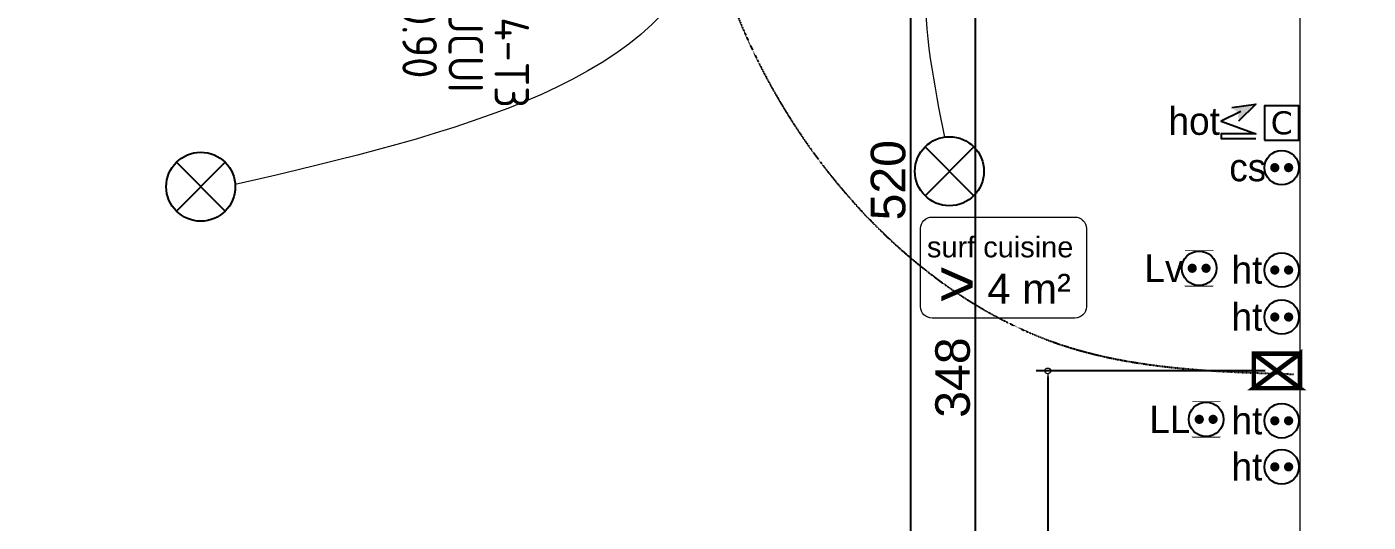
# Model space of a CAD drawing. Header units: millimetres. Extents: x 449410 to 506007, y -379864 to -318775.
# Drawn here: x 462228 to 468054, y -348312 to -346158 of the extents above; entities that cross this region are included whole.
import ezdxf

# ---------------------------------------------------------------- set-up
doc = ezdxf.new("R2010")
doc.units = ezdxf.units.MM
doc.set_wipeout_variables(frame=1)
doc.linetypes.add('prlm_ef', pattern=[0.165, 0.1, -0.065])
doc.linetypes.add('prlm_gaz', pattern=[36, 24, -3, 0, -3, 0, -3, 0, -3])
doc.layers.add('_GAZELEC-BOITE INCORPO', color=36, linetype='Continuous', lineweight=18)
for name, color, linetype in [('prlm-EAU-EF', 161, 'Continuous'), ('prlm-ELEC-CFO', 201, 'Continuous'), ('prlm-GAZ', 20, 'Continuous')]:
    doc.layers.add(name, color=color, linetype=linetype)
doc.layers.add('prlm-xpoly', color=7, linetype='Continuous', plot=False)
doc.styles.add('Arial', font='arial.ttf')
doc.styles.add('prlm-elec-cfo', font='comic.ttf', dxfattribs={"height": 12})
doc.styles.add('prlm-sejc', font='arial.ttf', dxfattribs={"height": 20})
doc.styles.add('prlm-xpoly', font='isocp.shx', dxfattribs={"height": 15})
doc.styles.get("Standard").update_dxf_attribs({"font": 'arial.ttf'})
doc.dimstyles.new('200', dxfattribs={"dimtxt": 150, "dimasz": 25, "dimexe": 50, "dimexo": 50, "dimgap": 20, "dimtad": 1, "dimdec": 0, "dimlfac": 0.1, "dimdsep": 46, "dimtxsty": 'Arial', "dimblk1": 'DOTBLANK', "dimblk2": 'DOTBLANK', "dimsah": 1, "dimcen": 25, "dimclrd": 5, "dimclre": 5, "dimadec": 0, "dimazin": 0, "dimtfac": 1, "dimtdec": 0, "dimtmove": 0, "dimatfit": 3, "dimldrblk": 'DOTBLANK', "dimfxl": 50, "dimtolj": 1, "dimtzin": 0, "dimarcsym": 0})

# ---------------------------------------------------------------- blocks, each defined once
blk = doc.blocks.new('xi.LLrob')
at = {"layer": 'prlm-EAU-EF', "color": 0}
blk.add_lwpolyline([(-6, 7.5), (6, 7.5), (-6, -7.5), (6, -7.5)], close=True, dxfattribs=at)
blk = doc.blocks.new('xi.LL')
at = {"color": 0, "lineweight": 5}
blk.add_wipeout([(-7.5, -7.5), (7.5, -7.5), (7.5, 7.5), (-7.5, 7.5)], dxfattribs=at).dxf.layer = 'prlm-ELEC-CFO'
at = {"layer": 'prlm-ELEC-CFO', "color": 0, "linetype": 'ByBlock', "lineweight": 5, "const_width": 2}
for points in [[(-4, 0, 1), (-2, 0, 1)], [(2, 0, 1), (4, 0, 1)]]:
    blk.add_lwpolyline(points, format="xyb", close=True, dxfattribs=at)
at = {"layer": 'prlm-ELEC-CFO', "color": 0, "linetype": 'ByBlock', "lineweight": -2}
blk.add_circle((0, 0), 7.5, dxfattribs=at)
blk = doc.blocks.new('xi.HOT')
at = {"layer": 'prlm-ELEC-CFO', "lineweight": 5}
blk.add_hatch(color=0, dxfattribs=at).paths.add_polyline_path([(-3, 6), (-0.1, 3.7), (0, 0), (7.5, 7.5)])
at = {"layer": 'prlm-ELEC-CFO', "color": 0}
for points in [[(-3, 6), (7.5, 7.5), (0, 0)], [(0.95, 4.23), (-7.5, 0), (7.5, -5.5), (-7.5, -5.5), (-7.5, -7.5), (7.5, -7.5)]]:
    blk.add_lwpolyline(points, dxfattribs=at)
blk = doc.blocks.new('xi.PCS')
at = {"color": 0, "lineweight": 5}
blk.add_wipeout([(-7.5, -7.5), (7.5, -7.5), (7.5, 7.5), (-7.5, 7.5)], dxfattribs=at).dxf.layer = 'prlm-ELEC-CFO'
at = {"layer": 'prlm-ELEC-CFO', "color": 0, "linetype": 'ByBlock', "lineweight": 5, "const_width": 2}
for points in [[(-4, 0, 1), (-2, 0, 1)], [(2, 0, 1), (4, 0, 1)]]:
    blk.add_lwpolyline(points, format="xyb", close=True, dxfattribs=at)
at = {"layer": 'prlm-ELEC-CFO', "color": 0, "linetype": 'ByBlock', "lineweight": -2}
blk.add_circle((0, 0), 7.5, dxfattribs=at)
blk = doc.blocks.new('xi.SF32')
at = {"layer": 'prlm-ELEC-CFO', "color": 0, "flags": 128}
blk.add_lwpolyline([(-7.5, -7.5), (7.5, -7.5), (7.5, 7.5), (-7.5, 7.5)], close=True, dxfattribs=at)
at = {"layer": 'prlm-ELEC-CFO', "color": 0, "linetype": 'ByBlock', "insert": (0, 0), "char_height": 10, "width": 11.36, "attachment_point": 5}
blk.add_mtext('{\\fVerdana|b0|i0|c0|p34;C}', dxfattribs=at)
blk = doc.blocks.new('xi.LVrob')
at = {"layer": 'prlm-EAU-EF', "color": 0}
blk.add_lwpolyline([(-6, 7.5), (6, 7.5), (-6, -7.5), (6, -7.5)], close=True, dxfattribs=at)
blk = doc.blocks.new('xi.LV')
at = {"color": 0, "lineweight": 5}
blk.add_wipeout([(-7.5, -7.5), (7.5, -7.5), (7.5, 7.5), (-7.5, 7.5)], dxfattribs=at).dxf.layer = 'prlm-ELEC-CFO'
at = {"layer": 'prlm-ELEC-CFO', "color": 0, "linetype": 'ByBlock', "lineweight": 5, "const_width": 2}
for points in [[(-4, 0, 1), (-2, 0, 1)], [(2, 0, 1), (4, 0, 1)]]:
    blk.add_lwpolyline(points, format="xyb", close=True, dxfattribs=at)
at = {"layer": 'prlm-ELEC-CFO', "color": 0, "linetype": 'ByBlock', "lineweight": -2}
blk.add_circle((0, 0), 7.5, dxfattribs=at)
blk = doc.blocks.new('xi.PCHT')
at = {"color": 0, "lineweight": 5}
blk.add_wipeout([(-7.5, -7.5), (7.5, -7.5), (7.5, 7.5), (-7.5, 7.5)], dxfattribs=at).dxf.layer = 'prlm-ELEC-CFO'
at = {"layer": 'prlm-ELEC-CFO', "color": 0, "linetype": 'ByBlock', "lineweight": 5, "const_width": 2}
for points in [[(-4, 0, 1), (-2, 0, 1)], [(2, 0, 1), (4, 0, 1)]]:
    blk.add_lwpolyline(points, format="xyb", close=True, dxfattribs=at)
at = {"layer": 'prlm-ELEC-CFO', "color": 0, "linetype": 'ByBlock', "lineweight": -2}
blk.add_circle((0, 0), 7.5, dxfattribs=at)
blk = doc.blocks.new('xi.PTCE')
at = {"layer": 'prlm-ELEC-CFO', "color": 0}
for points in [[(-10.61, 10.61), (10.61, -10.61)], [(10.61, 10.61), (-10.61, -10.61)]]:
    blk.add_lwpolyline(points, dxfattribs=at)
at = {"layer": 'prlm-ELEC-CFO', "color": 0, "linetype": 'ByBlock'}
blk.add_circle((0, 0), 15, dxfattribs=at)
blk = doc.blocks.new('xi.4m²')
at = {"color": 0}
blk.add_wipeout([(-34.54, 20.54), (34.54, 20.54), (34.54, -20.54), (-34.54, -20.54)], dxfattribs=at).dxf.layer = 'prlm-ELEC-CFO'
at = {"layer": 'prlm-ELEC-CFO', "color": 0, "lineweight": 13}
blk.add_lwpolyline([(-31, 22), (31, 22, -0.414214), (36, 17), (36, -17, -0.414214), (31, -22), (-31, -22, -0.414214), (-36, -17), (-36, 17, -0.414214)], format="xyb", close=True, dxfattribs=at)
at = {"layer": 'prlm-ELEC-CFO', "color": 0, "attachment_point": 6, "line_spacing_factor": 0.8, "style": 'prlm-sejc'}
for s, insert, char_height in [('surf cuisine', (30.36, 8.9), 9), ('4 m²', (29.31, -9.19), 13)]:
    blk.add_mtext(s, dxfattribs=dict(at, insert=insert, char_height=char_height))
at = {"layer": 'prlm-ELEC-CFO', "color": 0, "style": 'prlm-sejc', "flags": 8}
blk.add_attdef('?', (-28.3, -16.79), '', height=20, dxfattribs=at)
blk = doc.blocks.new('_DOTBLANK')
at = {"color": 0, "linetype": 'ByBlock'}
blk.add_line((-0.5, 0), (-1, 0), dxfattribs=at)
blk.add_circle((0, 0), 0.5, dxfattribs=at)
blk = doc.blocks.new('*D140')
at = {"layer": '_GAZELEC-BOITE INCORPO', "color": 5, "lineweight": -2, "transparency": 16777216}
for p, q in [((467607.5, -347654.4), (466612.2, -347654.4)), ((466662.2, -347679.4), (466662.2, -349400.8)), ((467607.5, -349425.8), (466612.2, -349425.8))]:
    blk.add_line(p, q, dxfattribs=at)
at = {"layer": '_GAZELEC-BOITE INCORPO', "color": 5, "lineweight": -2, "transparency": 16777216, "xscale": 25, "yscale": 25, "zscale": 25}
for p, rotation in [((466662.2, -347654.4), 90), ((466662.2, -349425.8), 270)]:
    blk.add_blockref('_DOTBLANK', p, dxfattribs=dict(at, rotation=rotation))
at = {"layer": '_GAZELEC-BOITE INCORPO', "color": 0, "transparency": 16777216, "insert": (466566.9, -348540.1), "char_height": 150, "attachment_point": 5, "rotation": 90, "style": 'Arial'}
blk.add_mtext('\\A1;177', dxfattribs=at)
blk = doc.blocks.new('*D141')
at = {"layer": '_GAZELEC-BOITE INCORPO', "color": 5, "lineweight": -2, "transparency": 16777216}
for p, q in [((467607.4, -345941.8), (466296.7, -345941.8)), ((466346.7, -345966.8), (466346.7, -349400.1)), ((467607.4, -349425.1), (466296.7, -349425.1))]:
    blk.add_line(p, q, dxfattribs=at)
at = {"layer": '_GAZELEC-BOITE INCORPO', "color": 5, "lineweight": -2, "transparency": 16777216, "xscale": 25, "yscale": 25, "zscale": 25}
for p, rotation in [((466346.7, -345941.8), 90), ((466346.7, -349425.1), 270)]:
    blk.add_blockref('_DOTBLANK', p, dxfattribs=dict(at, rotation=rotation))
at = {"layer": '_GAZELEC-BOITE INCORPO', "color": 0, "transparency": 16777216, "insert": (466250, -347683.4), "char_height": 150, "attachment_point": 5, "rotation": 90, "style": 'Arial'}
blk.add_mtext('\\A1;348', dxfattribs=at)
blk = doc.blocks.new('*D142')
at = {"layer": '_GAZELEC-BOITE INCORPO', "color": 5, "lineweight": -2, "transparency": 16777216}
for p, q in [((466972.1, -344224.3), (466016.4, -344224.3)), ((466066.4, -344249.3), (466066.4, -349400.9)), ((466972.1, -349425.9), (466016.4, -349425.9))]:
    blk.add_line(p, q, dxfattribs=at)
at = {"layer": '_GAZELEC-BOITE INCORPO', "color": 5, "lineweight": -2, "transparency": 16777216, "xscale": 25, "yscale": 25, "zscale": 25}
for p, rotation in [((466066.4, -344224.3), 90), ((466066.4, -349425.9), 270)]:
    blk.add_blockref('_DOTBLANK', p, dxfattribs=dict(at, rotation=rotation))
at = {"layer": '_GAZELEC-BOITE INCORPO', "color": 0, "transparency": 16777216, "insert": (465969.9, -346825.1), "char_height": 150, "attachment_point": 5, "rotation": 90, "style": 'Arial'}
blk.add_mtext('\\A1;520', dxfattribs=at)

msp = doc.modelspace()

# ---------------------------------------------------------------- linework, layer by layer
at = {"layer": '_GAZELEC-BOITE INCORPO', "const_width": 20}
msp.add_lwpolyline([(467757.523, -347629.385), (467757.519, -347579.385), (467557.526, -347579.401), (467557.531, -347729.401), (467757.531, -347729.385), (467757.519, -347579.385), (467557.531, -347729.401), (467757.531, -347729.379), (467557.526, -347579.401)], dxfattribs=at)
at = {"layer": 'prlm-ELEC-CFO', "lineweight": 13}
for points in [[(465206.461, -344943.832), (465206.461, -345711.219), (463133.548, -346844.38)], [(466419.035, -344942.496), (466130.852, -345955.518), (466213.92, -346637.718)]]:
    msp.add_spline(points, degree=3, dxfattribs=at)
at = {"layer": 'prlm-xpoly', "lineweight": 0}
msp.add_lwpolyline([(467154.54, -344788.832), (460980.738, -344788.831), (460982.801, -349425.261), (467145.476, -349425.125), (467145.476, -348939.402), (467758.626, -348939.402), (467758.626, -345163.831), (467154.529, -345163.831)], close=True, dxfattribs=at)

# ---------------------------------------------------------------- block references
at = {"layer": 'prlm-EAU-EF', "xscale": 10, "yscale": 10, "zscale": 10}
for name, p in [('xi.LVrob', (467320.015, -347207.959)), ('xi.LLrob', (467350.608, -347864.961))]:
    msp.add_blockref(name, p, dxfattribs=at)
at = {"layer": 'prlm-ELEC-CFO', "xscale": 10, "yscale": 10, "zscale": 10}
for name, p in [('xi.SF32', (467678.626, -346576.317)), ('xi.PTCE', (466235.441, -346786.166)), ('xi.PTCE', (462983.815, -346853.315))]:
    msp.add_blockref(name, p, dxfattribs=at)

# ---------------------------------------------------------------- texts
at = {"layer": 'prlm-xpoly', "lineweight": 20, "insert": (464134.367, -346173.196), "char_height": 150, "attachment_point": 5, "rotation": 269.9999933, "line_spacing_factor": 0.8, "style": 'prlm-xpoly'}
msp.add_mtext('C204-T3\\PSEJCUI\\P30.90', dxfattribs=at)

# ---------------------------------------------------------------- next in the draw order: block references
at = {"layer": 'prlm-ELEC-CFO', "xscale": 10, "yscale": 10, "zscale": 10}
msp.add_blockref('xi.4m²', (466470.063, -347205.137), dxfattribs=at).add_auto_attribs({'?': '>'})

# ---------------------------------------------------------------- next in the draw order: texts
at = {"layer": 'prlm-EAU-EF', "lineweight": 20, "char_height": 120, "attachment_point": 5, "line_spacing_factor": 0.8, "style": 'prlm-elec-cfo', "bg_fill": 3, "box_fill_scale": 1.1, "bg_fill_color": 256, "bg_fill_transparency": 0}
for s, insert in [('Lv', (467167.188, -347207.959)), ('LL', (467193.144, -347864.961))]:
    msp.add_mtext(s, dxfattribs=dict(at, insert=insert))
at = {"layer": 'prlm-ELEC-CFO', "lineweight": 20, "char_height": 120, "attachment_point": 5, "line_spacing_factor": 0.8, "style": 'prlm-elec-cfo', "bg_fill": 3, "box_fill_scale": 1.1, "bg_fill_color": 256, "bg_fill_transparency": 0}
for s, insert in [('hot', (467298.602, -346568.706)), ('cs', (467531.178, -346770.376)), ('ht', (467527.865, -347215.709)), ('ht', (467527.865, -347420.064)), ('ht', (467527.865, -348071.686))]:
    msp.add_mtext(s, dxfattribs=dict(at, insert=insert))

# ---------------------------------------------------------------- next in the draw order: block references
at = {"layer": 'prlm-ELEC-CFO', "xscale": 10, "yscale": 10, "zscale": 10}
for name, p in [('xi.HOT', (467491.336, -346568.707)), ('xi.PCS', (467678.626, -346770.376)), ('xi.PCHT', (467678.626, -347215.709)), ('xi.PCHT', (467678.626, -347420.064)), ('xi.PCHT', (467678.626, -348071.686))]:
    msp.add_blockref(name, p, dxfattribs=at)

# ---------------------------------------------------------------- next in the draw order: texts
at = {"layer": 'prlm-ELEC-CFO', "lineweight": 20, "char_height": 120, "attachment_point": 5, "line_spacing_factor": 0.8, "style": 'prlm-elec-cfo', "bg_fill": 3, "box_fill_scale": 1.1, "bg_fill_color": 256, "bg_fill_transparency": 0}
for s, insert in [('Lv', (467167.188, -347207.959)), ('LL', (467193.144, -347864.961))]:
    msp.add_mtext(s, dxfattribs=dict(at, insert=insert))

# ---------------------------------------------------------------- next in the draw order: dimensions: what is measured, and where the dimension line sits
at = {"layer": '_GAZELEC-BOITE INCORPO'}
dim = msp.add_linear_dim(base=(466066.447, -349425.853), p1=(467022.081, -344224.327), p2=(467022.081, -349425.853), angle=90, dimstyle='200', dxfattribs=at)
dim.commit()
dim.dimension.update_dxf_attribs({"geometry": '*D142', "text_midpoint": (465969.861, -346825.09)})

# ---------------------------------------------------------------- next in the draw order: block references
at = {"layer": 'prlm-ELEC-CFO', "xscale": 10, "yscale": 10, "zscale": 10}
for name, p in [('xi.LV', (467320.015, -347207.959)), ('xi.LL', (467350.608, -347864.961))]:
    msp.add_blockref(name, p, dxfattribs=at)

# ---------------------------------------------------------------- next in the draw order: linework, layer by layer
at = {"layer": 'prlm-EAU-EF', "linetype": 'prlm_ef'}
msp.add_spline([(467181.658, -344192.679), (467163.093, -343866.904), (467039.665, -343515.641), (466522.675, -342998.65), (465729.5, -343069.17), (465282.315, -343803.155), (465445.873, -346389.019), (466715.912, -347538.945), (467731.351, -347668.444)], degree=3, dxfattribs=at)

# ---------------------------------------------------------------- next in the draw order: texts
at = {"layer": 'prlm-ELEC-CFO', "lineweight": 20, "insert": (467527.865, -347871.187), "char_height": 120, "attachment_point": 5, "line_spacing_factor": 0.8, "style": 'prlm-elec-cfo', "bg_fill": 3, "box_fill_scale": 1.1, "bg_fill_color": 256, "bg_fill_transparency": 0}
msp.add_mtext('ht', dxfattribs=at)

# ---------------------------------------------------------------- next in the draw order: block references
at = {"layer": 'prlm-ELEC-CFO', "xscale": 10, "yscale": 10, "zscale": 10}
msp.add_blockref('xi.PCHT', (467678.626, -347871.187), dxfattribs=at)

# ---------------------------------------------------------------- next in the draw order: linework, layer by layer
at = {"layer": 'prlm-EAU-EF', "linetype": 'prlm_ef'}
msp.add_spline([(467215.275, -354747.863), (467281.088, -354013.556), (467638.69, -353237.754), (467984.169, -352507.312), (468206.797, -351637.525), (468249.218, -351117.958), (468249.218, -350416.061), (468249.218, -348770.388), (468249.218, -345558.8), (468249.218, -342464.832), (468249.218, -339553.47), (468249.218, -339286.21), (468249.218, -339052.549), (468655.486, -338120.599), (469250.935, -337876.048), (469559.979, -337842.353)], degree=3, dxfattribs=at)
at = {"layer": 'prlm-GAZ', "linetype": 'prlm_gaz', "ltscale": 0.8}
msp.add_spline([(467289.561, -344180.81), (467289.561, -343888.397), (467425.982, -343558.184), (467746.12, -343458.305), (468096.006, -343632.076), (468198.877, -343990.73), (468198.877, -345885.222), (468198.877, -346422.114), (468198.877, -347314.224), (468356.399, -348616.908), (468441.294, -348857.027), (468634.984, -349087.959), (469148.551, -349246.073), (469486.949, -349222.403), (469817.739, -349199.282)], degree=3, dxfattribs=at)

# ---------------------------------------------------------------- next in the draw order: dimensions: what is measured, and where the dimension line sits
at = {"layer": '_GAZELEC-BOITE INCORPO'}
for base, p1, p2, picture, middle in [((466346.666, -349425.125), (467657.438, -345941.77), (467657.438, -349425.125), '*D141', (466250.028, -347683.447)), ((466662.173, -349425.803), (467657.525, -347654.393), (467657.525, -349425.803), '*D140', (466566.866, -348540.098))]:
    dim = msp.add_linear_dim(base=base, p1=p1, p2=p2, angle=90, dimstyle='200', dxfattribs=at)
    dim.commit()
    dim.dimension.update_dxf_attribs({"geometry": picture, "text_midpoint": middle})

doc.saveas('drawing.dxf')
